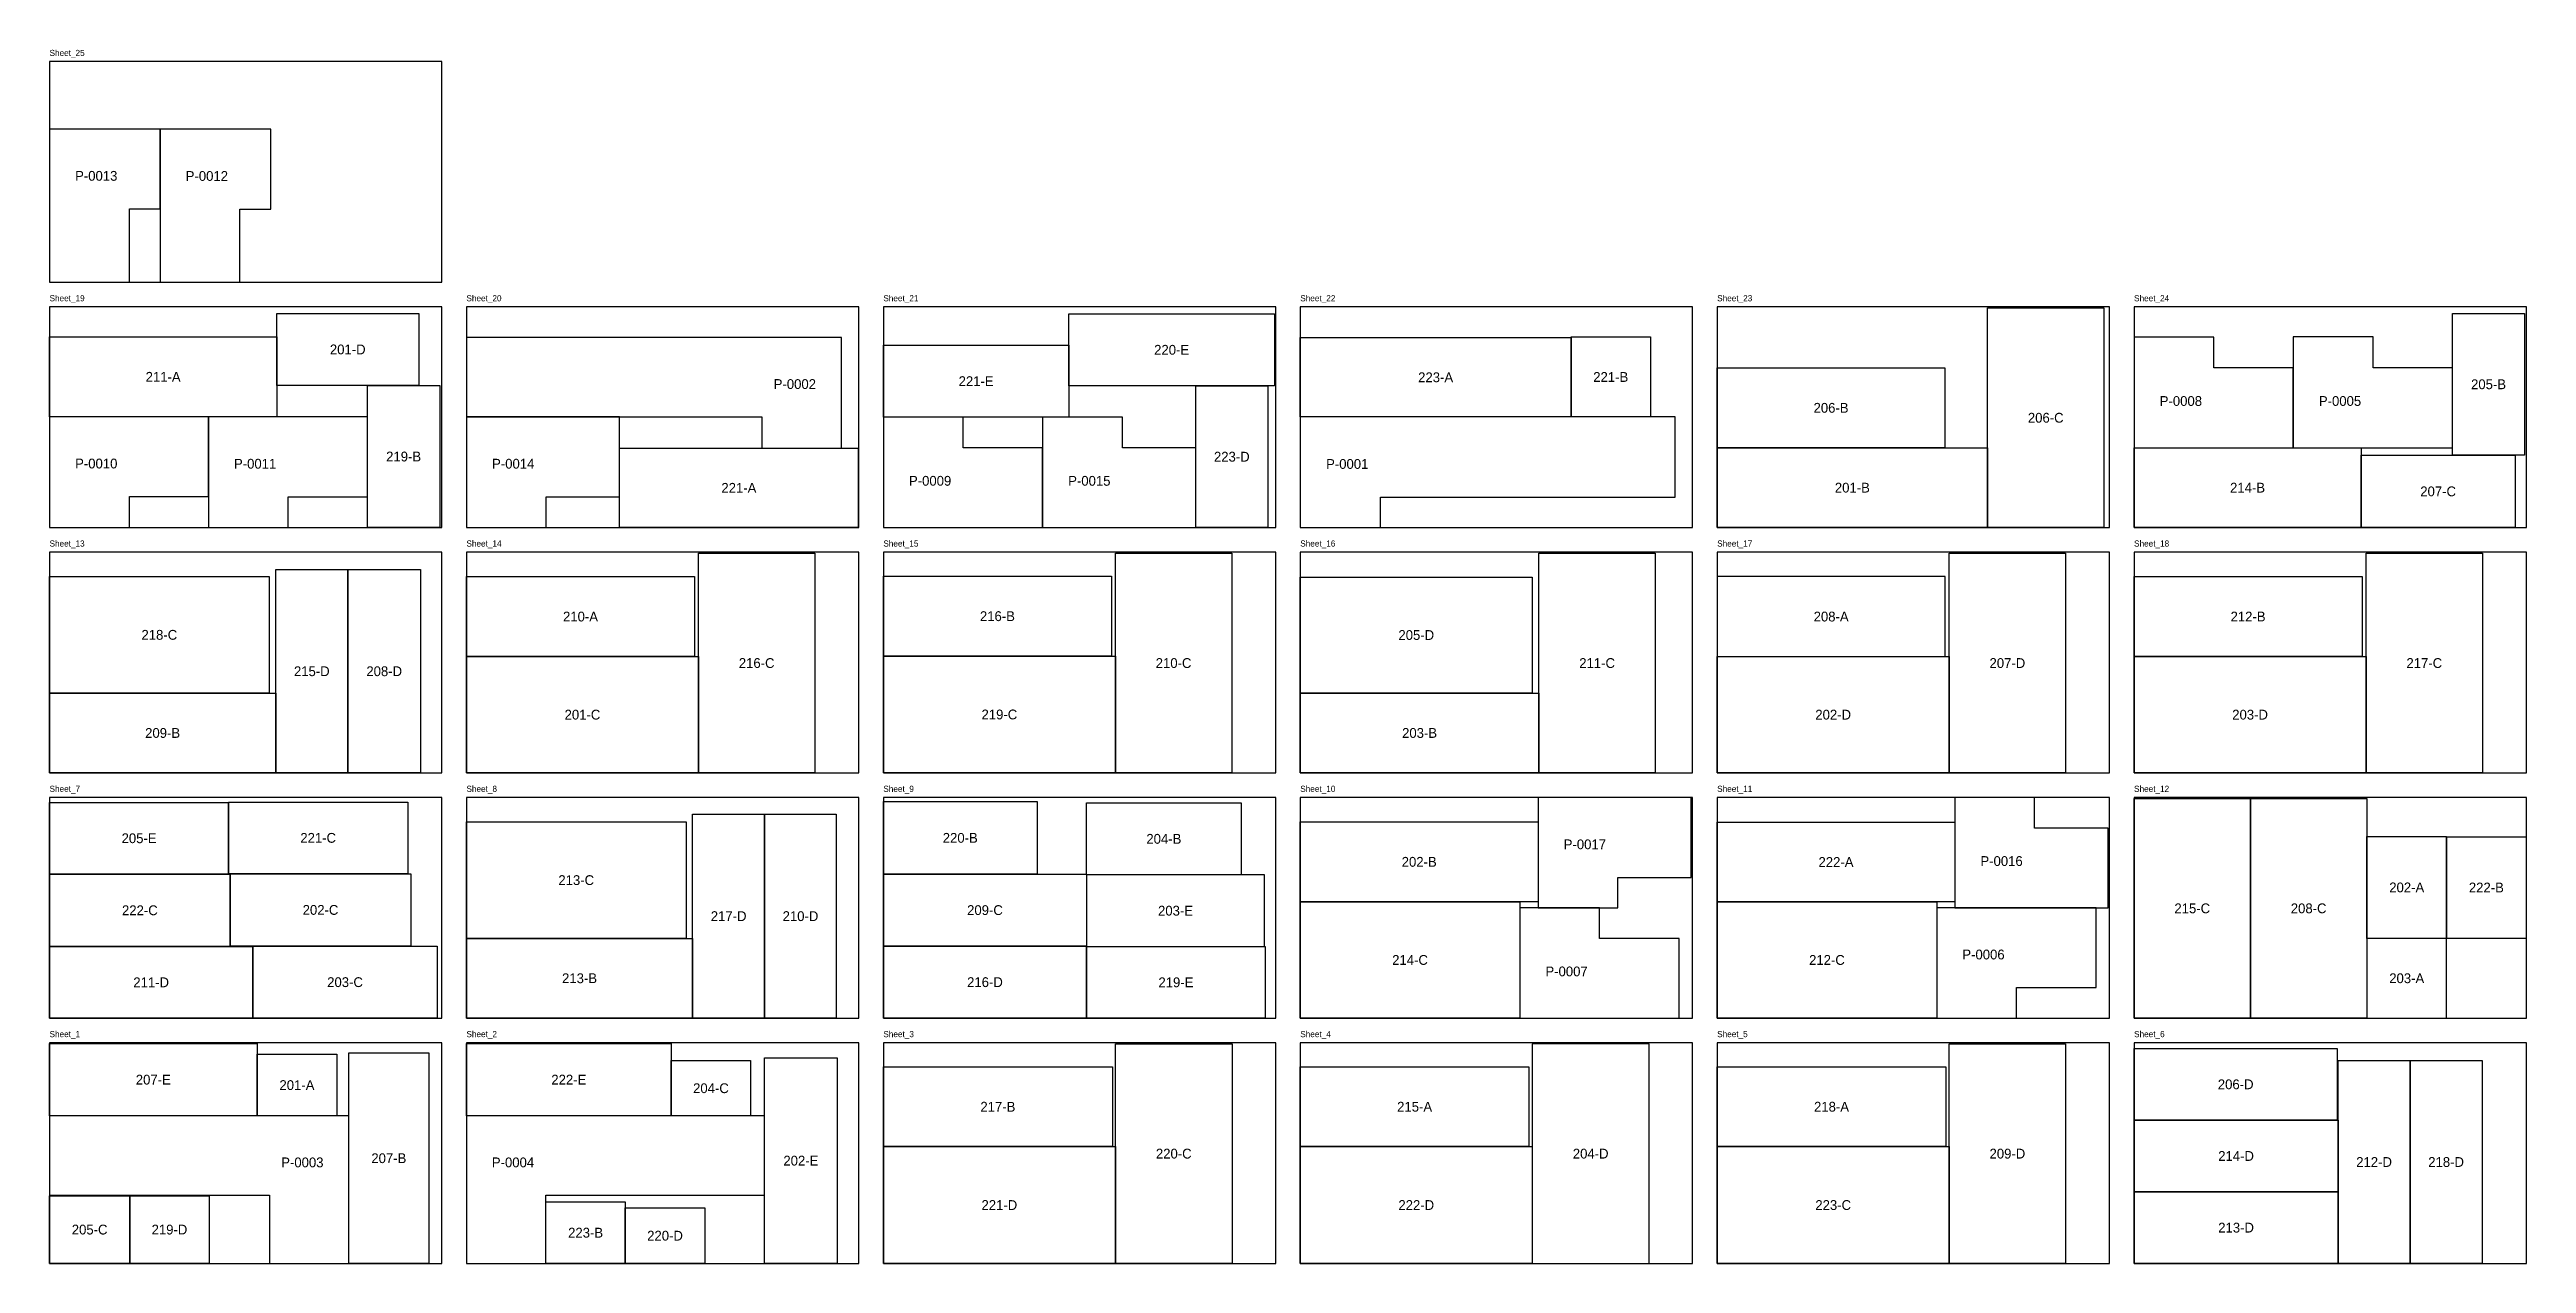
# Model space of a CAD drawing. Header units: millimetres. Extents: x 0 to 20200, y 0 to 9898.
import ezdxf
from ezdxf.enums import TextEntityAlignment as Align

# ---------------------------------------------------------------- set-up
doc = ezdxf.new("R2010")
doc.units = ezdxf.units.MM
doc.layers.add('NESTED_RESULT', color=7, linetype='Continuous')

msp = doc.modelspace()

# ---------------------------------------------------------------- linework, layer by layer
at = {"layer": 'NESTED_RESULT', "color": 1}
for points in [[(0, 8000), (3200, 8000), (3200, 9800), (0, 9800), (0, 8000)], [(0, 6000), (3200, 6000), (3200, 7800), (0, 7800), (0, 6000)], [(3400, 6000), (6600, 6000), (6600, 7800), (3400, 7800), (3400, 6000)], [(6800, 6000), (10000, 6000), (10000, 7800), (6800, 7800), (6800, 6000)], [(10200, 6000), (13400, 6000), (13400, 7800), (10200, 7800), (10200, 6000)], [(13600, 6000), (16800, 6000), (16800, 7800), (13600, 7800), (13600, 6000)], [(17000, 6000), (20200, 6000), (20200, 7800), (17000, 7800), (17000, 6000)], [(0, 4000), (3200, 4000), (3200, 5800), (0, 5800), (0, 4000)], [(3400, 4000), (6600, 4000), (6600, 5800), (3400, 5800), (3400, 4000)], [(6800, 4000), (10000, 4000), (10000, 5800), (6800, 5800), (6800, 4000)], [(10200, 4000), (13400, 4000), (13400, 5800), (10200, 5800), (10200, 4000)], [(13600, 4000), (16800, 4000), (16800, 5800), (13600, 5800), (13600, 4000)], [(17000, 4000), (20200, 4000), (20200, 5800), (17000, 5800), (17000, 4000)], [(0, 2000), (3200, 2000), (3200, 3800), (0, 3800), (0, 2000)], [(3400, 2000), (6600, 2000), (6600, 3800), (3400, 3800), (3400, 2000)], [(6800, 2000), (10000, 2000), (10000, 3800), (6800, 3800), (6800, 2000)], [(10200, 2000), (13400, 2000), (13400, 3800), (10200, 3800), (10200, 2000)], [(13600, 2000), (16800, 2000), (16800, 3800), (13600, 3800), (13600, 2000)], [(17000, 2000), (20200, 2000), (20200, 3800), (17000, 3800), (17000, 2000)], [(0, 0), (3200, 0), (3200, 1800), (0, 1800), (0, 0)], [(3400, 0), (6600, 0), (6600, 1800), (3400, 1800), (3400, 0)], [(6800, 0), (10000, 0), (10000, 1800), (6800, 1800), (6800, 0)], [(10200, 0), (13400, 0), (13400, 1800), (10200, 1800), (10200, 0)], [(13600, 0), (16800, 0), (16800, 1800), (13600, 1800), (13600, 0)], [(17000, 0), (20200, 0), (20200, 1800), (17000, 1800), (17000, 0)]]:
    msp.add_lwpolyline(points, dxfattribs=at)
at = {"layer": 'NESTED_RESULT'}
for points in [[(901.7, 9249.3625), (0, 9249.3625), (0, 8000), (650.875, 8000), (650.875, 8598.4875), (901.7, 8598.4875), (901.7, 9249.3625)], [(1804.9875, 9247.775), (901.7, 9247.775), (901.7, 8000), (1552.575, 8000), (1552.575, 8596.9), (1804.9875, 8596.9), (1804.9875, 9247.775)], [(1852.6125, 7746.25), (3011.4875, 7746.25), (3011.4875, 7158.875), (1852.6125, 7158.875), (1852.6125, 7746.25)], [(8312.8875, 7743.075), (9989.2875, 7743.075), (9989.2875, 7155.7), (8312.8875, 7155.7), (8312.8875, 7743.075)], [(15805.037, 6000), (15805.037, 7790.7), (16754.162, 7790.7), (16754.162, 6000), (15805.037, 6000)], [(19597.15, 6590.55), (19597.15, 7746.25), (20184.525, 7746.25), (20184.525, 6590.55), (19597.15, 6590.55)], [(0, 7554.5), (1852.6125, 7554.5), (1852.6125, 6903.625), (0, 6903.625), (0, 7554.5)], [(6457.525, 7549.5), (3400, 7549.5), (3400, 6901.8), (5809.825, 6901.8), (5809.825, 6647.8), (6457.525, 6647.8), (6457.525, 7549.5)], [(6800, 7487.488), (8312.8875, 7487.488), (8312.8875, 6900.113), (6800, 6900.113), (6800, 7487.488)], [(10200, 7549.4), (12408.2125, 7549.4), (12408.2125, 6901.7), (10200, 6901.7), (10200, 7549.4)], [(12408.2125, 6901.7), (12408.2125, 7554.1625), (13055.9125, 7554.1625), (13055.9125, 6901.7), (12408.2125, 6901.7)], [(17650.875, 7301.75), (17650.875, 7552.575), (17000, 7552.575), (17000, 6650.875), (18298.575, 6650.875), (18298.575, 7301.75), (17650.875, 7301.75)], [(18298.575, 7554.1625), (18298.575, 6650.875), (19597.15, 6650.875), (19597.15, 7301.75), (18949.45, 7301.75), (18949.45, 7554.1625), (18298.575, 7554.1625)], [(13600, 7301.75), (15457.375, 7301.75), (15457.375, 6650.875), (13600, 6650.875), (13600, 7301.75)], [(3183, 6000), (2592.45, 6000), (2592.45, 7158.875), (3183, 7158.875), (3183, 6000)], [(9348.125, 6000), (9348.125, 7155.7), (9935.5, 7155.7), (9935.5, 6000), (9348.125, 6000)], [(0, 6903.2875), (0, 6000), (650.875, 6000), (650.875, 6252.4125), (1295.4, 6252.4125), (1295.4, 6903.2875), (0, 6903.2875)], [(1295.4, 6901.7), (1295.4, 6000), (1946.275, 6000), (1946.275, 6250.825), (2592.386, 6250.825), (2592.386, 6901.7), (1295.4, 6901.7)], [(3400, 6901.7), (3400, 6000), (4050.875, 6000), (4050.875, 6250.825), (4649.362, 6250.825), (4649.362, 6901.7), (3400, 6901.7)], [(6800, 6900.113), (6800, 6000), (8098.575, 6000), (8098.575, 6650.875), (7450.875, 6650.875), (7450.875, 6900.113), (6800, 6900.113)], [(8749.45, 6650.875), (8749.45, 6900.1125), (8098.575, 6900.1125), (8098.575, 6000), (9347.9375, 6000), (9347.9375, 6650.875), (8749.45, 6650.875)], [(13257.525, 6901.7), (10200, 6901.7), (10200, 6000), (10854.05, 6000), (10854.05, 6247.65), (13257.525, 6247.65), (13257.525, 6901.7)], [(4649.362, 6647.7), (6594.0495, 6647.7), (6594.0495, 6000), (4649.362, 6000), (4649.362, 6647.7)], [(13600, 6650.875), (15805.037, 6650.875), (15805.037, 6000), (13600, 6000), (13600, 6650.875)], [(17000, 6650.875), (18851.025, 6650.875), (18851.025, 6000), (17000, 6000), (17000, 6650.875)], [(18851.025, 6590.55), (20108.325, 6590.55), (20108.325, 6000), (18851.025, 6000), (18851.025, 6590.55)], [(1845.125, 4000), (1845.125, 5657.35), (2432.5, 5657.35), (2432.5, 4000), (1845.125, 4000)], [(2432.5, 4000), (2432.5, 5657.35), (3026.225, 5657.35), (3026.225, 4000), (2432.5, 4000)], [(5292.375, 4000), (5292.375, 5790.7), (6241.5, 5790.7), (6241.5, 4000), (5292.375, 4000)], [(8692.3, 4000), (8692.3, 5790.7), (9641.425, 5790.7), (9641.425, 4000), (8692.3, 4000)], [(12146.275, 4000), (12146.275, 5790.7), (13095.4, 5790.7), (13095.4, 4000), (12146.275, 4000)], [(15492.3, 4000), (15492.3, 5790.7), (16441.425, 5790.7), (16441.425, 4000), (15492.3, 4000)], [(18892.375, 4000), (18892.375, 5790.7), (19841.5, 5790.7), (19841.5, 4000), (18892.375, 4000)], [(0, 5600), (1790.7, 5600), (1790.7, 4650.875), (0, 4650.875), (0, 5600)], [(3400, 5600), (5260.55, 5600), (5260.55, 4949.125), (3400, 4949.125), (3400, 5600)], [(6800, 5603.175), (8660.55, 5603.175), (8660.55, 4952.3), (6800, 4952.3), (6800, 5603.175)], [(10200, 5596.825), (12092.3, 5596.825), (12092.3, 4650.875), (10200, 4650.875), (10200, 5596.825)], [(13600, 4949.125), (15458.9625, 4949.125), (15458.9625, 5600), (13600, 5600), (13600, 4949.125)], [(17000, 5600), (18858.9625, 5600), (18858.9625, 4949.125), (17000, 4949.125), (17000, 5600)], [(3400, 4949.125), (5292.3, 4949.125), (5292.3, 4000), (3400, 4000), (3400, 4949.125)], [(6800, 4952.3), (8692.3, 4952.3), (8692.3, 4000), (6800, 4000), (6800, 4952.3)], [(13600, 4949.125), (15492.3, 4949.125), (15492.3, 4000), (13600, 4000), (13600, 4949.125)], [(17000, 4949.125), (18892.3, 4949.125), (18892.3, 4000), (17000, 4000), (17000, 4949.125)], [(0, 4650.875), (1844.675, 4650.875), (1844.675, 4000), (0, 4000), (0, 4650.875)], [(10200, 4650.875), (12146.275, 4650.875), (12146.275, 4000), (10200, 4000), (10200, 4650.875)], [(0, 3758.95), (1460.5, 3758.95), (1460.5, 3174.75), (0, 3174.75), (0, 3758.95)], [(1460.5, 3762.125), (2921, 3762.125), (2921, 3177.925), (1460.5, 3177.925), (1460.5, 3762.125)], [(5244.675, 2000), (5244.675, 3663.7), (5832.05, 3663.7), (5832.05, 2000), (5244.675, 2000)], [(5832.05, 2000), (5832.05, 3663.7), (6416.25, 3663.7), (6416.25, 2000), (5832.05, 2000)], [(6800, 3765.3), (8054.125, 3765.3), (8054.125, 3174.75), (6800, 3174.75), (6800, 3765.3)], [(8457.35, 3755.775), (9717.825, 3755.775), (9717.825, 3168.4), (8457.35, 3168.4), (8457.35, 3755.775)], [(12139.925, 3798.638), (12139.925, 2900.113), (12790.8, 2900.113), (12790.8, 3147.763), (13387.7, 3147.763), (13387.7, 3798.638), (12139.925, 3798.638)], [(15538.3375, 3798.638), (15538.3375, 2900.113), (16789.2875, 2900.113), (16789.2875, 3550.488), (16189.2125, 3550.488), (16189.2125, 3798.638), (15538.3375, 3798.638)], [(17000, 2000), (17000, 3790.7), (17949.125, 3790.7), (17949.125, 2000), (17000, 2000)], [(17949.125, 2000), (17949.125, 3790.7), (18898.25, 3790.7), (18898.25, 2000), (17949.125, 2000)], [(3400, 3600), (5190.7, 3600), (5190.7, 2650.875), (3400, 2650.875), (3400, 3600)], [(10200, 3600), (12139.925, 3600), (12139.925, 2949.125), (10200, 2949.125), (10200, 3600)], [(13600, 3597), (15538.3375, 3597), (15538.3375, 2949.3), (13600, 2949.3), (13600, 3597)], [(18898.25, 2650.875), (18898.25, 3481.1375), (19549.125, 3481.1375), (19549.125, 2650.875), (18898.25, 2650.875)], [(19549.125, 2650.875), (19549.125, 3479.55), (20196.825, 3479.55), (20196.825, 2650.875), (19549.125, 2650.875)], [(0, 3174.75), (1473.2, 3174.75), (1473.2, 2584.2), (0, 2584.2), (0, 3174.75)], [(1473.2, 3177.925), (2946.4, 3177.925), (2946.4, 2587.375), (1473.2, 2587.375), (1473.2, 3177.925)], [(6800, 3174.75), (8457.35, 3174.75), (8457.35, 2587.375), (6800, 2587.375), (6800, 3174.75)], [(9908.325, 3168.4), (8457.35, 3168.4), (8457.35, 2584.2), (9908.325, 2584.2), (9908.325, 3168.4)], [(10200, 2949.125), (11990.7, 2949.125), (11990.7, 2000), (10200, 2000), (10200, 2949.125)], [(11990.7, 2900.113), (11990.7, 2000), (13290.863, 2000), (13290.863, 2650.875), (12641.575, 2650.875), (12641.575, 2900.113), (11990.7, 2900.113)], [(13600, 2949.125), (15390.7, 2949.125), (15390.7, 2000), (13600, 2000), (13600, 2949.125)], [(15390.7, 2900.113), (15390.7, 2000), (16041.575, 2000), (16041.575, 2249.238), (16690.863, 2249.238), (16690.863, 2900.113), (15390.7, 2900.113)], [(3400, 2650.875), (5244.675, 2650.875), (5244.675, 2000), (3400, 2000), (3400, 2650.875)], [(19549.125, 2650.875), (18898.25, 2650.875), (18898.25, 2000), (19549.125, 2000), (19549.125, 2650.875)], [(0, 2584.2), (1657.35, 2584.2), (1657.35, 2000), (0, 2000), (0, 2584.2)], [(1657.35, 2587.375), (3162.3, 2587.375), (3162.3, 2000), (1657.35, 2000), (1657.35, 2587.375)], [(6800, 2587.375), (8457.35, 2587.375), (8457.35, 2000), (6800, 2000), (6800, 2587.375)], [(8457.35, 2584.2), (9914.675, 2584.2), (9914.675, 2000), (8457.35, 2000), (8457.35, 2584.2)], [(0, 1793.875), (1692.275, 1793.875), (1692.275, 1203.325), (0, 1203.325), (0, 1793.875)], [(1692.275, 1203.325), (1692.275, 1705.075), (2343.15, 1705.075), (2343.15, 1203.325), (1692.275, 1203.325)], [(2441.575, 0), (2441.575, 1716.087), (3092.45, 1716.087), (3092.45, 0), (2441.575, 0)], [(3400, 1793.875), (5070.05, 1793.875), (5070.05, 1203.325), (3400, 1203.325), (3400, 1793.875)], [(5070.05, 1654.175), (5717.75, 1654.175), (5717.75, 1203.325), (5070.05, 1203.325), (5070.05, 1654.175)], [(5832.05, 0), (5832.05, 1676.4), (6422.6, 1676.4), (6422.6, 0), (5832.05, 0)], [(8692.3, 0), (8692.3, 1790.7), (9644.6, 1790.7), (9644.6, 0), (8692.3, 0)], [(12092.3, 1790.7), (12092.3, 0), (13044.6, 0), (13044.6, 1790.7), (12092.3, 1790.7)], [(15492.3, 0), (15492.3, 1790.7), (16441.425, 1790.7), (16441.425, 0), (15492.3, 0)], [(17000, 1752.6), (18657.35, 1752.6), (18657.35, 1168.4), (17000, 1168.4), (17000, 1752.6)], [(18663.7, 0), (18663.7, 1654.175), (19251.075, 1654.175), (19251.075, 0), (18663.7, 0)], [(19251.075, 0), (19251.075, 1654.175), (19838.45, 1654.175), (19838.45, 0), (19251.075, 0)], [(6800, 1603.175), (8668.488, 1603.175), (8668.488, 952.3), (6800, 952.3), (6800, 1603.175)], [(10200, 1603.175), (12065.313, 1603.175), (12065.313, 952.3), (10200, 952.3), (10200, 1603.175)], [(13600, 1603.175), (15465.313, 1603.175), (15465.313, 952.3), (13600, 952.3), (13600, 1603.175)], [(2441.575, 1203.325), (0, 1203.325), (0, 555.625), (1793.875, 555.625), (1793.875, 0), (2441.575, 0), (2441.575, 1203.325)], [(5832.05, 1203.325), (3400, 1203.325), (3400, 0), (4047.7, 0), (4047.7, 555.625), (5832.05, 555.625), (5832.05, 1203.325)], [(17000, 1168.4), (18663.7, 1168.4), (18663.7, 584.2), (17000, 584.2), (17000, 1168.4)], [(6800, 952.3), (8692.3, 952.3), (8692.3, 0), (6800, 0), (6800, 952.3)], [(10200, 952.3), (12092.3, 952.3), (12092.3, 0), (10200, 0), (10200, 952.3)], [(13600, 952.3), (15492.3, 952.3), (15492.3, 0), (13600, 0), (13600, 952.3)], [(0, 552.45), (654.05, 552.45), (654.05, 0), (0, 0), (0, 552.45)], [(654.05, 552.45), (1301.75, 552.45), (1301.75, 0), (654.05, 0), (654.05, 552.45)], [(4048.05, 0), (4048.05, 501.65), (4695.75, 501.65), (4695.75, 0), (4048.05, 0)], [(4695.75, 452.4375), (5343.45, 452.4375), (5343.45, 0), (4695.75, 0), (4695.75, 452.4375)], [(17000, 584.2), (18663.7, 584.2), (18663.7, 0), (17000, 0), (17000, 584.2)]]:
    msp.add_lwpolyline(points, dxfattribs=at)

# ---------------------------------------------------------------- texts
at = {"layer": 'NESTED_RESULT', "color": 1}
for s, p in [('Sheet_25', (0, 9830)), ('Sheet_19', (0, 7830)), ('Sheet_20', (3400, 7830)), ('Sheet_21', (6800, 7830)), ('Sheet_22', (10200, 7830)), ('Sheet_23', (13600, 7830)), ('Sheet_24', (17000, 7830)), ('Sheet_13', (0, 5830)), ('Sheet_14', (3400, 5830)), ('Sheet_15', (6800, 5830)), ('Sheet_16', (10200, 5830)), ('Sheet_17', (13600, 5830)), ('Sheet_18', (17000, 5830)), ('Sheet_7', (0, 3830)), ('Sheet_8', (3400, 3830)), ('Sheet_9', (6800, 3830)), ('Sheet_10', (10200, 3830)), ('Sheet_11', (13600, 3830)), ('Sheet_12', (17000, 3830)), ('Sheet_1', (0, 1830)), ('Sheet_2', (3400, 1830)), ('Sheet_3', (6800, 1830)), ('Sheet_4', (10200, 1830)), ('Sheet_5', (13600, 1830)), ('Sheet_6', (17000, 1830))]:
    msp.add_text(s, height=50, dxfattribs=at).set_placement(p, align=Align.BOTTOM_LEFT)
at = {"layer": 'NESTED_RESULT'}
for s, p in [('P-0013', (381.000388, 8867.782303)), ('P-0012', (1282.973627, 8866.679657)), ('201-D', (2432.05, 7452.5625)), ('220-E', (9151.0875, 7449.3875)), ('211-A', (926.30625, 7229.0625)), ('P-0002', (6078.133623, 7170.124126)), ('221-E', (7556.44375, 7193.8005)), ('223-A', (11304.10625, 7225.55)), ('221-B', (12732.0625, 7227.93125)), ('P-0008', (17381.710034, 7031.977319)), ('P-0005', (18679.650964, 7032.137)), ('205-B', (19890.8375, 7168.4)), ('206-B', (14528.6875, 6976.3125)), ('206-C', (16279.5995, 6895.35)), ('P-0010', (381.093018, 6522.169678)), ('P-0011', (1676.642955, 6520.512334)), ('219-B', (2887.725, 6579.4375)), ('P-0014', (3781.580044, 6520.699584)), ('223-D', (9641.8125, 6577.85)), ('P-0001', (10583.123708, 6518.591795)), ('221-A', (5621.70575, 6323.85)), ('P-0009', (7181.392999, 6381.259924)), ('P-0015', (8479.850177, 6381.121698)), ('201-B', (14702.5185, 6325.4375)), ('214-B', (17925.5125, 6325.4375)), ('207-C', (19479.675, 6295.275)), ('210-A', (4330.275, 5274.5625)), ('216-B', (7730.275, 5277.7375)), ('208-A', (14529.48125, 5274.5625)), ('212-B', (17929.48125, 5274.5625)), ('218-C', (895.35, 5125.4375)), ('205-D', (11146.15, 5123.85)), ('215-D', (2138.8125, 4828.675)), ('208-D', (2729.3625, 4828.675)), ('216-C', (5766.9375, 4895.35)), ('210-C', (9166.8625, 4895.35)), ('211-C', (12620.8375, 4895.35)), ('207-D', (15966.8625, 4895.35)), ('217-C', (19366.9375, 4895.35)), ('201-C', (4346.15, 4474.5625)), ('219-C', (7746.15, 4476.15)), ('202-D', (14546.15, 4474.5625)), ('203-D', (17946.15, 4474.5625)), ('209-B', (922.3375, 4325.4375)), ('203-B', (11173.1375, 4325.4375)), ('205-E', (730.25, 3466.85)), ('221-C', (2190.75, 3470.025)), ('220-B', (7427.0625, 3470.025)), ('204-B', (9087.5875, 3462.0875)), ('P-0017', (12521.020343, 3417.308563)), ('202-B', (11169.9625, 3274.5625)), ('222-A', (14569.16875, 3273.15)), ('P-0016', (15919.486328, 3280.964172)), ('213-C', (4295.35, 3125.4375)), ('202-A', (19223.6875, 3066.00625)), ('222-B', (19872.975, 3065.2125)), ('222-C', (736.6, 2879.475)), ('202-C', (2209.8, 2882.65)), ('217-D', (5538.3625, 2831.85)), ('210-D', (6124.15, 2831.85)), ('209-C', (7628.675, 2881.0625)), ('203-E', (9182.8375, 2876.3)), ('215-C', (17474.5625, 2895.35)), ('208-C', (18423.6875, 2895.35)), ('214-C', (11095.35, 2474.5625)), ('212-C', (14495.35, 2474.5625)), ('P-0006', (15771.924552, 2518.937206)), ('211-D', (828.675, 2292.1)), ('203-C', (2409.825, 2293.6875)), ('213-B', (4322.3375, 2325.4375)), ('216-D', (7628.675, 2293.6875)), ('219-E', (9186.0125, 2292.1)), ('P-0007', (12371.924552, 2381.175794)), ('203-A', (19223.6875, 2325.4375)), ('207-E', (846.1375, 1498.6)), ('201-A', (2017.7125, 1454.2)), ('222-E', (4235.025, 1498.6)), ('204-C', (5393.9, 1428.75)), ('206-D', (17828.675, 1460.5)), ('217-B', (7734.244, 1277.7375)), ('215-A', (11132.6565, 1277.7375)), ('218-A', (14532.6565, 1277.7375)), ('P-0003', (2061.867169, 824.003192)), ('207-B', (2767.0125, 858.0435)), ('P-0004', (3779.710931, 824.026447)), ('202-E', (6127.325, 838.2)), ('220-C', (9168.45, 895.35)), ('204-D', (12568.45, 895.35)), ('209-D', (15966.8625, 895.35)), ('214-D', (17831.85, 876.3)), ('212-D', (18957.3875, 827.0875)), ('218-D', (19544.7625, 827.0875)), ('221-D', (7746.15, 476.15)), ('222-D', (11146.15, 476.15)), ('223-C', (14546.15, 476.15)), ('205-C', (327.025, 276.225)), ('219-D', (977.9, 276.225)), ('223-B', (4371.9, 250.825)), ('220-D', (5019.6, 226.21875)), ('213-D', (17831.85, 292.1))]:
    msp.add_text(s, height=80, dxfattribs=at).set_placement(p, align=Align.MIDDLE_CENTER)

doc.saveas('drawing.dxf')
